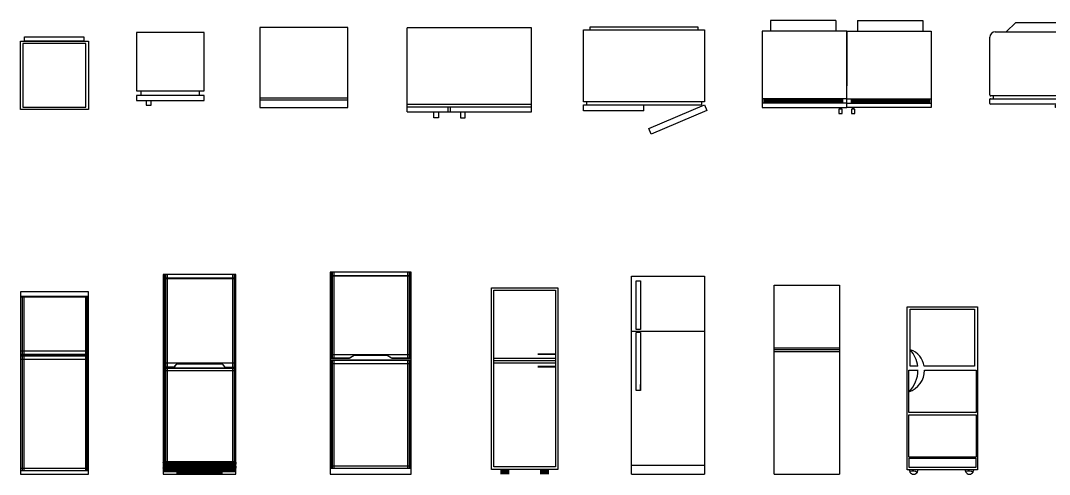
# Model space of a CAD drawing. Header units: millimetres. Extents: x 1738 to 17488, y 11313 to 20600.
# Drawn here: x 1738 to 10238, y 16850 to 20600 of the extents above; entities that cross this region are included whole.
import ezdxf

# ---------------------------------------------------------------- set-up
doc = ezdxf.new("R2010")
doc.units = ezdxf.units.MM

# ---------------------------------------------------------------- blocks, each defined once
blk = doc.blocks.new('A$C49391489')
for p, q in [((0, 36.5), (0, 1383.3)), ((0, 1383.3), (580.2, 1383.3)), ((25, 891.8), (25, 1364.6)), ((25, 1364.6), (555.1, 1364.6)), ((555.1, 1364.6), (555.1, 891.8)), ((580.2, 1383.3), (580.2, 36.5)), ((12.5, 511), (12.5, 860.6)), ((12.5, 860.6), (88.4, 860.6)), ((86.4, 891.8), (25, 891.8)), ((555.1, 891.8), (138.3, 891.8)), ((142.7, 860.6), (567.7, 860.6)), ((567.7, 860.6), (567.7, 511)), ((567.7, 511), (12.5, 511)), ((12.5, 140.1), (12.5, 489.7)), ((12.5, 489.7), (567.7, 489.7)), ((567.7, 489.7), (567.7, 140.1)), ((567.7, 140.1), (12.5, 140.1)), ((16.6, 56.8), (16.6, 131.4)), ((16.6, 131.4), (566.6, 131.4)), ((566.6, 131.4), (566.6, 56.8)), ((580.2, 36.5), (0, 36.5)), ((566.6, 56.8), (16.6, 56.8))]:
    blk.add_line(p, q)
for centre, radius, start, end in [((-162.4, 860.3), 250.8, 7.21031, 41.64429), ((-18.6, 875.4), 157.7, 5.96442, 73.96617), ((-167.5, 861.4), 255.8, 314.56338, 359.81353), ((-50.5, 862.2), 193.2, 289.03359, 359.51803), ((52.2, 35.5), 35.5, 178.45588, 1.54412), ((47.5, -28.4), 55.1, 50.67893, 115.52097), ((513.3, 35.5), 35.5, 178.45588, 1.54412), ((508.6, -28.4), 55.1, 50.67893, 115.52097)]:
    blk.add_arc(centre, radius, start, end)
blk = doc.blocks.new('A$C46405F3B')
for p, q in [((0, 565.1), (560, 565.1)), ((0, 0), (0, 565.1)), ((560, 565.1), (560, 0)), ((560, 0), (0, 0))]:
    blk.add_line(p, q)
for points in [[(33.6, 600), (522.6, 600), (522.6, 565.1), (33.6, 565.1)], [(540, 545.1), (20, 545.1), (20, 20), (540, 20)]]:
    blk.add_lwpolyline(points, close=True)
blk = doc.blocks.new('REFRI-00')
for points in [[(-0.35, 0.35), (-0.35, -0.25), (0.35, -0.25), (0.35, 0.35), (-0.35, 0.35)], [(-0.35, -0.3), (-0.35, -0.35), (0.35, -0.35), (0.35, -0.3), (-0.35, -0.3)], [(-0.3, -0.3), (-0.3, -0.25)], [(0.3, -0.3), (0.3, -0.25)], [(-0.25, -0.35), (-0.25, -0.4), (-0.2, -0.4), (-0.2, -0.35)]]:
    blk.add_lwpolyline(points)
blk = doc.blocks.new('REFRIG')
for p, q in [((-0.825, 0.454), (-0.825, -0.454)), ((0, 0.454), (-0.825, 0.454)), ((-0.746, 0.454), (-0.746, -0.454)), ((-0.726, 0.454), (-0.726, -0.454)), ((0, -0.454), (0, 0.454)), ((-0.825, -0.454), (0, -0.454))]:
    blk.add_line(p, q)
blk = doc.blocks.new('C12')
for p, q in [((-0.7013, -0.8734), (-0.7013, -0.0048)), ((0.5813, -0.0048), (-0.7013, -0.0048)), ((0.5813, -0.8734), (0.5813, -0.0048)), ((-0.7013, -0.7942), (0.5813, -0.7942)), ((-0.7013, -0.8208), (0.5813, -0.8208)), ((-0.2794, -0.8734), (-0.2794, -0.8208)), ((-0.2549, -0.8734), (-0.2549, -0.8208)), ((-0.4266, -0.9363), (-0.4266, -0.8713)), ((-0.3802, -0.8713), (-0.3802, -0.9363)), ((-0.1512, -0.8713), (-0.1512, -0.9363)), ((-0.1048, -0.9363), (-0.1048, -0.8713)), ((-0.7013, -0.8734), (0.5813, -0.8734)), ((-0.3802, -0.9363), (-0.4266, -0.9363)), ((-0.1512, -0.9363), (-0.1048, -0.9363))]:
    blk.add_line(p, q)
blk = doc.blocks.new('62438789')
at = {"xscale": 10, "zscale": 10}
blk.add_blockref('C12', (0.933, -0.007), dxfattribs=at)
blk = doc.blocks.new('REFRIG4')
at = {"xscale": 0.1, "zscale": 0.1}
blk.add_blockref('62438789', (-0.033, 0.012), dxfattribs=at)
blk = doc.blocks.new('A$C3B1D6415')
for p, q in [((0, 862.2), (1000, 862.2)), ((0, 267.2), (0, 862.2)), ((947.2, 884.7), (54.4, 884.7)), ((54.4, 884.7), (54.4, 862.2)), ((947.2, 862.2), (947.2, 884.7)), ((1000, 862.2), (1000, 267.2)), ((1000, 267.2), (0, 267.2)), ((25, 267.2), (25, 242.2)), ((975, 267.2), (975, 242.2)), ((0, 242.2), (975, 242.2)), ((0, 192.2), (0, 242.2)), ((500, 192.2), (0, 192.2)), ((500, 192.2), (500, 242.2)), ((540.1, 46), (1000, 242.2)), ((1019.6, 196.2), (559.7, 0)), ((1000, 242.2), (1019.6, 196.2)), ((559.7, 0), (540.1, 46))]:
    blk.add_line(p, q)
blk = doc.blocks.new('A$C720672EA')
for p, q in [((731.6, 854.1), (701.6, 854.1)), ((701.6, 854.1), (701.6, 814.1)), ((731.6, 814.1), (731.6, 854.1)), ((818.4, 854.1), (818.4, 814.1)), ((848.4, 854.1), (818.4, 854.1)), ((848.4, 814.1), (848.4, 854.1)), ((0, 97.1), (0, 797.1)), ((0, 797.1), (775, 797.1)), ((775, 757.1), (0, 757.1)), ((15, 717.1), (15, 757.1)), ((701.6, 814.1), (731.6, 814.1)), ((711.6, 814.1), (711.6, 797.1)), ((721.6, 797.1), (721.6, 814.1)), ((735, 717.1), (735, 757.1)), ((775, 797.1), (775, 97.1)), ((1550.5, 797.1), (775, 797.1)), ((775, 797.1), (775, 97.1)), ((775, 757.1), (1550.5, 757.1)), ((815, 717.1), (815, 757.1)), ((818.4, 814.1), (848.4, 814.1)), ((828.4, 814.1), (828.4, 797.1)), ((838.4, 797.1), (838.4, 814.1)), ((1535, 717.1), (1535, 757.1)), ((1550.5, 97.1), (1550.5, 797.1)), ((775, 717.1), (0, 717.1)), ((735, 747.1), (15, 747.1)), ((735, 737.1), (15, 737.1)), ((735, 727.1), (15, 727.1)), ((775, 717.1), (1550.5, 717.1)), ((815, 747.1), (1535, 747.1)), ((815, 737.1), (1535, 737.1)), ((815, 727.1), (1535, 727.1)), ((775, 97.1), (775, 599.9)), ((775, 97.1), (775, 599.9)), ((775, 97.1), (0, 97.1)), ((75, 0), (75, 97.1)), ((675, 0), (675, 97.1)), ((775, 97.1), (1550.5, 97.1)), ((875, 0), (875, 97.1)), ((1475, 0), (1475, 97.1)), ((675, 0), (75, 0)), ((875, 0), (1475, 0))]:
    blk.add_line(p, q)
blk = doc.blocks.new('A$C56C01848')
for p, q in [((136.4, 624.2), (214.2, 702)), ((214.2, 702), (591.5, 702)), ((669.3, 624.2), (591.5, 702)), ((45, 624.2), (972.8, 624.2)), ((0, 103.5), (0, 579.2)), ((1017.8, 579.2), (1017.8, 103.5)), ((1008.8, 94.5), (9, 94.5)), ((26.7, 94.5), (26.7, 72)), ((776.4, 94.5), (776.4, 72)), ((810.1, 94.5), (810.1, 72)), ((994.6, 94.5), (994.6, 72)), ((0, 31.5), (0, 67.5)), ((4.5, 72), (787.6, 72)), ((787.6, 27), (4.5, 27)), ((542.3, 18), (785.3, 18)), ((542.3, 0), (542.3, 18)), ((785.3, 0), (542.3, 0)), ((569.3, 27), (569.3, 18)), ((758.3, 18), (758.3, 27)), ((785.3, 18), (785.3, 0)), ((787.6, 72), (787.6, 27)), ((798.9, 72), (1013.3, 72)), ((798.9, 72), (798.9, 27)), ((1013.3, 27), (798.9, 27)), ((805.9, 0), (805.9, 18)), ((805.9, 18), (896, 18)), ((896, 0), (805.9, 0)), ((824.3, 27), (824.3, 18)), ((877.6, 18), (877.6, 27)), ((896, 18), (896, 0)), ((1017.8, 67.5), (1017.8, 31.5))]:
    blk.add_line(p, q)
for centre, radius, start, end in [((45, 579.2), 45, 90, 180), ((972.8, 579.2), 45, 0, 90), ((9, 103.5), 9, 180, 270), ((1008.8, 103.5), 9, 270, 0), ((4.5, 67.5), 4.5, 90, 180), ((4.5, 31.5), 4.5, 180, 270), ((1013.3, 67.5), 4.5, 0, 90)]:
    blk.add_arc(centre, radius, start, end)
blk = doc.blocks.new('A$C57D746B4')
at = {"linetype": 'Continuous'}
for p, q in [((0, 1562.5), (539.8, 1562.5)), ((0, 0), (0, 1562.5)), ((539.8, 1562.5), (539.8, 0))]:
    blk.add_line(p, q, dxfattribs=at)
for p, q in [((539.8, 1042.6), (0, 1042.6)), ((539.8, 1027.6), (0, 1027.6)), ((539.8, 1012.6), (0, 1012.6)), ((0, 0), (539.8, 0))]:
    blk.add_line(p, q)
blk = doc.blocks.new('A$C2CF740BE')
for p, q in [((0, 0, -342.9), (0, 1635.7, -342.9)), ((0, 1635.7, -342.9), (603.9, 1635.7, -342.9)), ((603.9, 1635.7, -342.9), (603.9, 0, -342.9)), ((37.7, 1195.3, -342.9), (37.7, 1597.9, -342.9)), ((37.7, 1597.9, -342.9), (75.5, 1597.9, -342.9)), ((75.5, 1597.9, -342.9), (75.5, 1195.3, -342.9)), ((75.5, 1195.3, -342.9), (37.7, 1195.3, -342.9)), ((0, 1182.7, -342.9), (603.9, 1182.7, -342.9)), ((37.7, 692, -342.9), (37.7, 1170.1, -342.9)), ((75.5, 1170.1, -342.9), (37.7, 1170.1, -342.9)), ((75.5, 1170.1, -342.9), (75.5, 692, -342.9)), ((75.5, 692, -342.9), (37.7, 692, -342.9)), ((75.5, 692, -342.9), (75.5, 742.3, -342.9)), ((0, 75.5, -342.9), (603.9, 75.5, -342.9)), ((0, 0, -342.9), (603.9, 0, -342.9))]:
    blk.add_line(p, q)
blk = doc.blocks.new('A$C14146885')
for p, q in [((20, 960.1), (530, 960.1)), ((20, 940.1), (530, 940.1)), ((20, 920.1), (530, 920.1))]:
    blk.add_line(p, q)
for points in [[(0, 1540), (550, 1540), (550, 40), (0, 40)], [(20, 1520), (530, 1520), (530, 60), (20, 60)]]:
    blk.add_lwpolyline(points, close=True)
for points, const_width in [([(381.9, 991.8), (530, 991.8)], 15), ([(381.9, 888.5), (530, 888.5)], 15), ([(72.7, 20), (147.9, 20)], 40), ([(477.3, 20), (402.1, 20)], 40)]:
    blk.add_lwpolyline(points, dxfattribs=dict(const_width=const_width))
blk = doc.blocks.new('A$C7D4F5575')
for p, q in [((0, 1670), (0, 0)), ((670, 1670), (0, 1670)), ((670, 1640), (0, 1640)), ((670, 1637), (0, 1637)), ((6.5, 1670), (6.5, 959)), ((16.3, 1670), (16.3, 959)), ((32.5, 1670), (32.5, 959)), ((640.6, 1670), (640.6, 959)), ((653.6, 1670), (653.6, 959)), ((663.4, 1670), (663.4, 959)), ((670, 0), (670, 1670)), ((0, 989), (670, 989)), ((0, 961), (157.2, 961)), ((0, 959), (157.2, 959)), ((0, 945), (670, 945)), ((0, 943), (670, 943)), ((6.5, 945), (6.5, 50)), ((16.3, 945), (16.3, 50)), ((32.5, 945), (32.5, 50)), ((161.3, 962.1), (198.3, 984.3)), ((162.4, 960.4), (199.3, 982.6)), ((204.4, 986), (465.6, 986)), ((204.4, 984), (465.6, 984)), ((470.7, 982.6), (507.6, 960.4)), ((471.7, 984.3), (508.7, 962.1)), ((512.8, 961), (670, 961)), ((512.8, 959), (670, 959)), ((640.6, 945), (640.6, 50)), ((653.6, 945), (653.6, 50)), ((663.4, 945), (663.4, 50)), ((0, 915), (670, 915)), ((0, 70), (670, 70)), ((0, 50), (670, 50)), ((0, 0), (670, 0))]:
    blk.add_line(p, q)
for centre, radius, start, end in [((157.2, 969), 8, 270, 300.96376), ((157.2, 969), 10, 270, 300.96376), ((204.4, 974), 12, 90, 120.96376), ((204.4, 974), 10, 90, 120.96376), ((465.6, 974), 12, 59.03624, 90), ((465.6, 974), 10, 59.03624, 90), ((512.8, 969), 10, 239.03624, 270), ((512.8, 969), 8, 239.03624, 270)]:
    blk.add_arc(centre, radius, start, end)
blk = doc.blocks.new('A$C065B69A5')
blk.add_hatch(color=256).paths.add_polyline_path([(600, 100), (600, 104), (0, 104), (0, 100)])
for p, q in [((600, 1650), (0, 1650)), ((0, 1650), (0, 0)), ((600, 1620), (0, 1620)), ((6.3, 1650), (6.3, 883.5)), ((17.3, 1650), (17.3, 883.5)), ((30.7, 1650), (30.7, 883.5)), ((571.6, 1650), (571.6, 883.5)), ((585.3, 1650), (585.3, 883.5)), ((595.2, 1650), (595.2, 883.5)), ((600, 0), (600, 1650)), ((600, 1615), (0, 1615)), ((600, 918.5), (0, 918.5)), ((79.6, 885.5), (0, 885.5)), ((79.6, 883.5), (0, 883.5)), ((600, 875.5), (0, 875.5)), ((600, 873.5), (0, 873.5)), ((600, 855.5), (0, 855.5)), ((6.3, 875.5), (6.3, 104)), ((17.3, 875.5), (17.3, 104)), ((30.7, 875.5), (30.7, 104)), ((93.4, 891.9), (104.2, 904.7)), ((94.9, 890.6), (105.7, 903.4)), ((479, 912.5), (121, 912.5)), ((479, 910.5), (121, 910.5)), ((511.1, 883.5), (494.3, 903.4)), ((512, 885.5), (495.8, 904.7)), ((511.1, 883.5), (600, 883.5)), ((512, 885.5), (600, 885.5)), ((571.6, 875.5), (571.6, 104)), ((585.3, 875.5), (585.3, 104)), ((595.2, 875.5), (595.2, 104)), ((0, 104), (600, 104)), ((0, 100), (600, 100)), ((0.7, 96.3), (599.3, 96.3)), ((1.4, 91.5), (598.6, 91.5)), ((0, 50), (600, 50)), ((0, 48.4), (600, 48.4)), ((0, 43.5), (600, 43.5)), ((0, 34.3), (600, 34.3)), ((0, 22.5), (600, 22.5)), ((0.7, 53.8), (599.3, 53.8)), ((1.5, 59.1), (598.5, 59.1)), ((2.3, 68.3), (597.7, 68.3)), ((2.4, 79.6), (597.6, 79.6)), ((0, 0), (600, 0))]:
    blk.add_line(p, q)
for points in [[(294.1, 5.6), (114.6, 5.6), (114.6, 13.9), (294.1, 13.9)], [(305.9, 5.6), (485.4, 5.6), (485.4, 13.9), (305.9, 13.9)]]:
    blk.add_lwpolyline(points, close=True)
for centre, radius, start, end in [((79.6, 903.5), 18, 270, 319.7941), ((79.6, 903.5), 20, 270, 319.7941), ((121, 890.5), 22, 90, 139.7941), ((121, 890.5), 20, 90, 139.7941), ((479, 890.5), 22, 40.2059, 90), ((479, 890.5), 20, 40.2059, 90), ((-125.2, 75), 127.7, 348.70917, 11.29083), ((725.2, 75), 127.7, 168.70917, 191.29083)]:
    blk.add_arc(centre, radius, start, end)
blk = doc.blocks.new('A$C59CB155F')
for p, q in [((0, 1508), (0, 0)), ((560, 1508), (0, 1508)), ((560, 1468), (0, 1468)), ((560, 1463), (0, 1463)), ((13.3, 1463), (13.3, 990)), ((26.7, 1463), (26.7, 990)), ((540, 990), (540, 1463)), ((550, 990), (550, 1463)), ((560, 0), (560, 1508)), ((0, 1020), (560, 1020)), ((0, 992), (560, 992)), ((0, 990), (560, 990)), ((0, 980), (560, 980)), ((0, 978), (560, 978)), ((0, 950), (560, 950)), ((13.3, 980), (13.3, 30)), ((26.7, 980), (26.7, 30)), ((540, 30), (540, 980)), ((550, 30), (550, 980)), ((0, 50), (560, 50)), ((0, 30), (560, 30)), ((0, 0), (560, 0))]:
    blk.add_line(p, q)

msp = doc.modelspace()

# ---------------------------------------------------------------- block references
for name, p, xscale, yscale, zscale, rotation in [('A$C720672EA', (9261.2, 20600.2), 0.9, 0.9, 0.9, 180), ('REFRIG', (4077.9, 20541.8), 800, 800, 800, 90)]:
    msp.add_blockref(name, p, dxfattribs=dict(xscale=xscale, yscale=yscale, zscale=zscale, rotation=rotation))
for name, p in [('A$C56C01848', (9745.7, 19882.6)), ('A$C3B1D6415', (6387.6, 19661.4)), ('A$C46405F3B', (1737.7, 19864.5)), ('A$C065B69A5', (2917, 16851.9)), ('A$C7D4F5575', (4294.6, 16851.9)), ('A$C2CF740BE', (6785, 16851.9)), ('A$C14146885', (5627.7, 16851.9)), ('A$C57D746B4', (7963.7, 16851.9)), ('A$C59CB155F', (1737.7, 16851.9)), ('A$C49391489', (9064.1, 16851.9))]:
    msp.add_blockref(name, p)
at = {"xscale": 800, "yscale": 800, "zscale": 800}
for name, p in [('REFRI-00', (2975.4, 20220.6)), ('REFRIG4', (5445.4, 20540.3))]:
    msp.add_blockref(name, p, dxfattribs=at)

doc.saveas('drawing.dxf')
